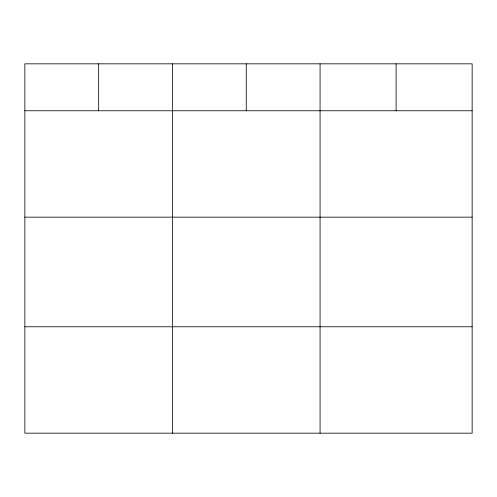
<?xml version="1.0" encoding="UTF-8"?>
<svg xmlns="http://www.w3.org/2000/svg" width="497" height="497" viewBox="0 0 497 497"><rect width="100%" height="100%" fill="white"/><g stroke="black" fill="none" stroke-linecap="round" stroke-linejoin="round"><path stroke-width="0.75" d="M472.15 217.152L472.15 63.827L24.85 63.827L24.85 433.173L472.15 433.173L472.15 217.152L24.85 217.152M24.85 110.756L472.15 110.756M24.85 326.771L472.15 326.771M396.109 63.827L396.109 110.756M320.068 63.827L320.068 433.173M246.263 63.827L246.263 110.756M172.459 63.827L172.459 433.173M98.654 63.827L98.654 110.756"/></g></svg>
